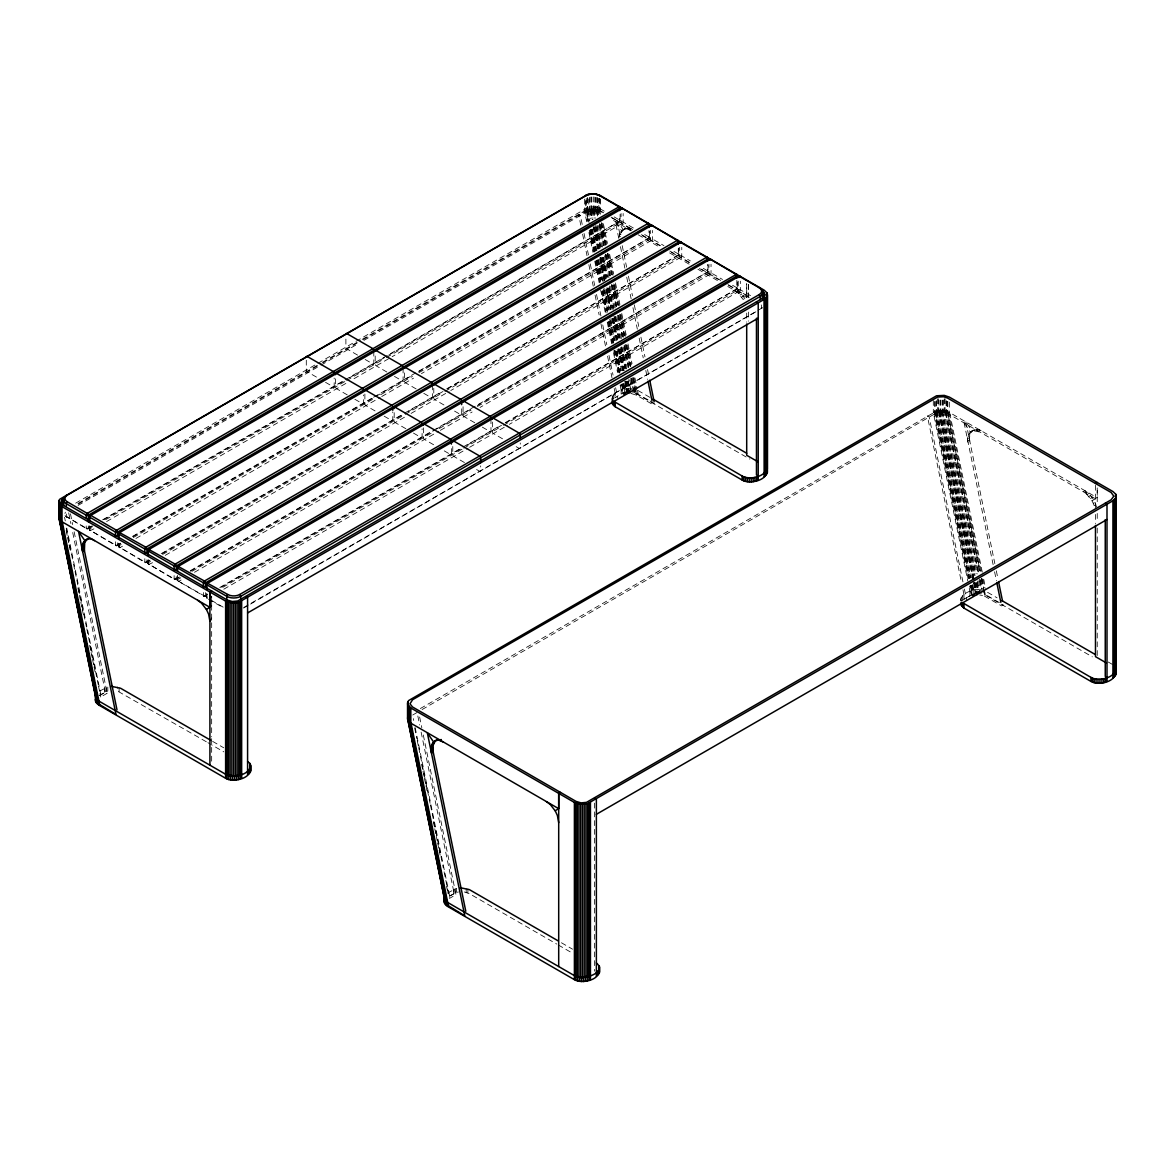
<?xml version="1.0" encoding="UTF-8"?>
<svg xmlns="http://www.w3.org/2000/svg" width="1175" height="1175" viewBox="0 0 1175 1175"><rect width="100%" height="100%" fill="white"/><g stroke="black" fill="none" stroke-linecap="round" stroke-linejoin="round"><path stroke-width="0.75" stroke-dasharray="5 3.75" d="M211.662 606.3L211.662 596.107M622.118 223.5L392.142 356.701M651.42 240.42L421.443 373.606M680.707 257.34L450.745 390.526M709.994 274.245L480.032 407.431M739.295 291.15L509.318 424.351M734.492 290.357L738.267 293.221L743.129 299.463L748.446 296.394L748.446 284.497M1096.642 507.071L1093.719 499.801L1090.562 495.453L1085.024 490.724L1083.277 491.723L1087.051 494.602L1091.913 500.844L1097.23 497.774L1097.23 487.566M625.981 228.244L620.532 231.886L619.049 237.188L620.782 236.175C620.106 229.536 627.876 225.659 632.987 229.742M974.765 429.609C969.537 431.019 968.964 437.599 969.977 442.05L968.229 443.048C964.807 434.867 974.119 425.658 981.771 431.107L980.023 432.121L973.032 430.623M620.062 220.915L387.809 355.673M649.349 237.835L418.697 371.667M678.651 254.755L446.412 389.498M707.952 271.66L477.285 405.507M737.239 288.58L504.986 423.323M612.939 395.329L612.939 399.353L615.201 397.488L615.201 393.463L612.263 396.401L611.925 402.687M978.937 589.512C971.02 589.6 958.359 594.065 960.709 604.053M762.252 307.879L249.937 604.405M973.15 594.124L961.737 600.719L961.737 596.694M87.053 528.897L87.258 528.691A1.483 0.852 60 0 0 88.316 528.089L88.316 525.93M116.34 545.817L116.56 545.597A1.483 0.852 60 0 0 117.603 544.994L117.603 542.85M145.641 562.722L145.862 562.517A1.483 0.852 60 0 0 146.904 561.914L146.904 559.77M174.943 579.642L175.163 579.437A1.483 0.852 60 0 0 176.206 578.834L176.206 576.675M204.23 596.548L204.45 596.342A1.483 0.852 60 0 0 205.493 595.74L205.493 591.436M423.308 734.977L455.973 894.63L449.526 898.39L443.651 869.676M75.655 503.164L316.383 364.191M317.94 363.295L352.882 343.115M355.981 341.323L585.84 208.621A9.87 5.699 0 0 1 599.793 208.621L605.316 211.808M77.917 503.502L320.892 363.222M322.479 362.297L360.593 340.295M362.179 339.384L584.518 211.015L592.479 209.209L600.822 211.177M78.255 504.09L321.318 363.765M322.861 362.869L357.038 343.129M363.251 339.546L586.883 210.428A8.387 4.847 0 0 1 598.751 210.428L602.055 212.337M78.064 505.426L319.453 366.057M321.039 365.146L357.567 344.055M363.927 340.383L586.31 212.043L591.759 210.545L598.809 212.029L598.809 198.413M618.755 238.334L615.333 221.561L617.081 220.547L623.293 229.654M92.017 525.945L87.258 528.691L66.343 516.603A9.87 5.699 0 0 1 64.375 514.988M102.592 519.835L619.666 221.311L619.666 214.863M92.766 526.018L86.862 528.897L64.596 515.517M103.87 519.6L343.394 381.302M349.695 377.674L386.222 356.583M120.775 543.173L116.56 545.597L89.711 530.101A1.483 0.852 0 0 1 89.711 528.882L92.884 527.061M105.574 519.732L345.098 381.434M346.64 380.553L383.168 359.462M386.34 357.626L621.061 222.104A1.483 0.852 0 0 1 623.161 222.104L634.632 228.728M90.181 530.615L93.927 528.867M106.617 521.538L346.155 383.256M354.027 378.702L390.555 357.611M624.542 228.772L621.56 230.667L615.333 221.561M620.532 231.886L622.28 230.873M624.233 229.257L627.582 228.067M619.768 233.399L621.516 232.386M625.834 229.081L629.315 228.273M619.269 235.176L621.017 234.178M627.567 229.272L629.389 229.83L631.122 228.831M132.422 536.446L372.96 397.576M373.547 397.238L648.967 238.217L648.967 230.564M120.482 543.849L115.826 545.67L89.329 529.719M133.157 536.52L412.352 375.339M150.077 560.078L145.862 562.517L118.998 547.007A1.483 0.852 0 0 1 118.998 545.802L122.171 543.966M133.274 537.562L374.399 398.354M380.7 394.712L412.469 376.382M418.814 372.71L650.363 239.024A1.483 0.852 0 0 1 652.463 239.024L663.934 245.648M118.998 545.802A1.483 0.852 60 0 0 120.056 547.609L124.814 544.862M135.918 538.458L380.201 397.414M381.743 396.533L413.512 378.188M161.181 553.675L402.849 414.143M404.376 413.262L440.361 392.479M446.706 388.822L678.269 255.137L678.269 248.689M149.768 560.754L145.127 562.59L118.616 546.625M162.458 553.44L401.997 415.142M408.298 411.5L444.826 390.423M179.378 576.998L175.163 579.437L148.3 563.927A1.483 0.852 0 0 1 148.3 562.722L151.472 560.886M162.576 554.482L403.701 415.274M405.243 414.378L441.756 393.287M444.928 391.466L679.664 255.944A1.483 0.852 0 0 1 681.764 255.944L690.357 260.909M148.784 564.441L152.515 562.693M165.205 555.378L404.743 417.081M411.044 413.438L449.158 391.437M190.482 570.58L707.57 272.057L707.57 264.404M179.07 577.674L174.414 579.51L147.918 563.545M190.174 571.27L434.471 430.226M436.057 429.301L470.94 409.164M207.623 594.506L204.45 596.342L177.587 580.832A1.483 0.852 0 0 1 177.587 579.627L180.759 577.792M191.863 571.388L432.988 432.18M439.288 428.537L471.043 410.192M477.388 406.535L708.951 272.85A1.483 0.852 0 0 1 711.037 272.85L722.508 279.474M177.587 579.627A1.483 0.852 60 0 0 178.629 581.434L183.388 578.688M194.492 572.284L438.789 431.24M440.331 430.358L472.1 412.014M219.769 587.5L461.423 447.969M462.965 447.087L498.949 426.305M505.294 422.647L736.857 288.962L736.857 280.37M221.047 587.25L460.585 448.968M466.872 445.325L503.399 424.234M222.751 587.383L462.274 449.085M463.817 448.204L500.344 427.113M503.517 425.277L738.252 289.77A1.483 0.852 0 0 1 740.338 289.77L752.485 296.776M736.402 291.635L738.15 290.622L744.862 298.465M223.793 589.204L468.091 448.16M469.633 447.264L507.732 425.262M738.267 293.221L740.015 292.223M740.03 295.087L741.778 294.088M741.675 297.187L743.408 296.188M243.827 607.431L757.111 311.096M100.125 690.827L107.806 686.964L107.806 690.988L98.656 695.717M243.592 608.077L248.351 605.316M615.201 397.488L618.168 395.769M99.464 695.644L105.383 692.222L107.189 693.265L101.27 696.687L66.755 528.06M420.342 708.54L936.534 411.088L944.259 410.692L949.341 412.381L1097.23 497.774M417.052 712.505L412.601 715.076L413.703 720.451M422.089 709.553L936.945 412.616L942.1 411.911L947.608 413.394L1095.482 498.773M993.125 564.646L964.117 422.927L965.865 421.928L972.092 431.034M973.326 430.153L970.344 432.033L964.117 422.927M969.331 433.252L971.064 432.238M974.633 430.447L976.366 429.448M968.553 434.765L970.3 433.766M976.352 430.652L978.099 429.639M968.053 436.542L969.801 435.543M978.173 431.21L979.921 430.197M967.833 438.554L969.581 437.541M967.892 440.742L969.639 439.729M1085.186 493.001L1086.934 492.002M1087.051 494.602L1088.799 493.588M1088.828 496.467L1090.562 495.453M1090.459 498.567L1092.207 497.554M1095.922 504.618L1094.175 505.632L1093.191 503.179L1094.938 502.18M447.44 893.059L456.59 888.329L456.59 892.354L447.44 897.083M449.731 896.158L454.182 893.587L455.973 894.63M966.276 597.928L970.726 595.358L969.257 588.176M982.285 572.196L949.62 412.543L943.789 410.721L936.123 411.265L933.288 412.381L967.789 581.008M586.707 221.767L584.504 211.001C590.599 207.784 598.31 208.812 603.774 212.881M588.146 221.017L586.31 212.043L592.288 210.604L599.088 212.176M630.138 388.147L621.134 390.041L621.134 394.066M968.861 578.467L935.094 413.424L937.577 412.366L942.952 412.058L947.873 413.541L980.17 571.417M611.999 218.08L619.152 221.693M644.664 234.53L648.967 237.012A1.483 0.852 -60 0 1 647.924 238.819L640.757 234.677M673.965 251.435L678.269 253.932A1.483 0.852 -60 0 1 677.226 255.739L670.058 251.597M699.345 268.517L707.042 272.438M728.632 285.422L736.328 289.344M623.675 393.228L622.633 393.64L620.797 384.68M972.312 594.668L971.431 595.02L969.595 586.046M205.184 596.415L177.205 580.45M456.59 892.354L458.456 891.972M614.143 216.905L619.666 220.092A1.483 0.852 -60 0 1 618.623 221.913L619.196 221.811M703.267 268.355L707.57 270.838A1.483 0.852 -60 0 1 706.528 272.659L707.086 272.556M732.554 285.261L736.857 287.743A1.483 0.852 -60 0 1 735.8 289.564L736.373 289.476M979.7 594.991L982.506 595.431M464.331 891.972L469.413 893.661L556.7 944.054M636.028 393.14L648.615 400.117M206.315 741.763L117.397 690.988L117.397 686.964M90.225 530.483L90.754 530.703A1.483 0.852 60 0 1 89.711 528.882M148.828 564.308L149.343 564.529A1.483 0.852 60 0 1 148.3 562.722M635.66 393.331L749.856 459.117M629.389 229.83L631.239 230.741L610.897 219.005M650.083 400.969L654.519 403.524L652.771 404.538L636.527 395.153L631.607 393.669L628.757 379.672M984.474 596.107L1001.555 605.903L1003.303 604.905L987.059 595.519M611.162 217.14L632.018 229.184M641.462 234.633L660.335 245.531M669.779 250.98L690.239 262.789M701.24 269.148L721.7 280.957M727.986 284.585L748.446 296.394M630.711 228.89L622.118 223.926A1.483 0.852 60 0 1 621.061 222.104L621.061 213.512M660.012 245.81L651.405 240.831A1.483 0.852 60 0 1 650.363 239.024L650.363 230.432M689.314 262.715L680.707 257.751A1.483 0.852 60 0 1 679.664 255.944L679.664 247.352M718.601 279.621L709.994 274.656A1.483 0.852 60 0 1 708.951 272.85L708.951 264.257M749.239 297.319L739.295 291.576A1.483 0.852 60 0 1 738.252 289.77L738.252 281.178M638.143 234.736L660.174 247.44M669.618 252.904L690.063 264.698M697.935 269.251L718.38 281.06M727.824 286.509L746.698 297.407L746.698 283.807L746.698 300.33M649.878 397.37L637.173 390.041L637.173 394.066M987.558 592.317L997.076 597.825M1108.216 661.995L1112.931 664.712M985.972 595.431L1092.295 656.825M357.567 355.1L346.933 348.96A1.483 0.852 60 0 1 345.891 347.154L345.891 337.489M365.161 359.477L372.754 363.868A1.483 0.852 60 0 0 373.797 363.266L373.797 351.986M386.869 372.02L376.235 365.88A1.483 0.852 60 0 1 375.192 364.059L375.192 354.395M394.462 376.397L402.041 380.773A1.483 0.852 60 0 0 403.098 380.171L403.098 368.906M416.156 388.925L405.537 382.8A1.483 0.852 60 0 1 404.494 380.979L404.494 371.315M423.749 393.317L431.343 397.693A1.483 0.852 60 0 0 432.385 397.091L432.385 385.811M443.944 404.964L434.838 399.706A1.483 0.852 60 0 1 433.781 397.899L433.781 388.235M454.563 411.103L460.644 414.613A1.483 0.852 60 0 0 461.687 414.011L461.687 404.347M474.744 422.75L464.125 416.611A1.483 0.852 60 0 1 463.067 414.804L463.067 405.14M482.337 427.142L489.931 431.519A1.483 0.852 60 0 0 490.974 430.917L490.974 419.637M502.533 438.789L493.412 433.531A1.483 0.852 60 0 1 492.369 431.724L492.369 422.06M516.192 446.676L519.232 448.439A1.483 0.852 60 0 0 520.275 447.837L520.275 442.99M316.442 377.087L307.336 371.829A1.483 0.852 60 0 1 306.293 370.022L306.293 357.127M325.548 382.345L333.142 386.737A1.483 0.852 60 0 0 334.185 386.12L334.185 378.071M347.257 394.873L336.637 388.749A1.483 0.852 60 0 1 335.58 386.928L335.58 374.047M354.85 399.265L362.443 403.642A1.483 0.852 60 0 0 363.486 403.04L363.486 394.991M375.045 410.912L365.924 405.654A1.483 0.852 60 0 1 364.882 403.847L364.882 390.952M384.152 416.17L391.745 420.562A1.483 0.852 60 0 0 392.788 419.96L392.788 411.896M405.86 428.713L395.226 422.574A1.483 0.852 60 0 1 394.183 420.768L394.183 407.872M413.453 433.09L421.032 437.482A1.483 0.852 60 0 0 422.089 436.865L422.089 428.816M433.619 444.738L424.513 439.479A1.483 0.852 60 0 1 423.47 437.673L423.47 424.777M444.253 450.877L450.319 454.387A1.483 0.852 60 0 0 451.376 453.785L451.376 445.722M464.433 462.539L453.814 456.399A1.483 0.852 60 0 1 452.772 454.578L452.772 441.697M476.58 469.545L479.62 471.293A1.483 0.852 60 0 0 480.663 470.69L480.663 465.858M211.25 600.263L223.456 607.313M208.43 599.147L222.104 607.034M212.675 741.41L223.779 747.814M561.459 942.776L572.563 949.194M207.902 742.688L223.779 751.853M558.287 944.979L572.563 953.219M736.24 289.344L738.15 290.622M207.197 598.428L206.506 597.37M739.075 291.18L739.295 291.576A1.483 0.852 -60 0 0 740.338 289.77L740.338 281.178M709.773 274.26L709.994 274.656A1.483 0.852 -60 0 0 711.037 272.85L711.037 264.257M680.501 257.354L680.707 257.751A1.483 0.852 -60 0 0 681.75 255.944L681.764 247.352M651.2 240.449L651.405 240.831A1.483 0.852 -60 0 0 652.463 239.024L652.463 230.432M621.898 223.529L622.118 223.926A1.483 0.852 -60 0 0 623.161 222.104L623.161 213.512M1091.972 500.8L1093.191 503.179M960.709 600.028L961.062 601.159M611.925 398.663L612.263 399.779M965.865 421.928L994.858 563.648M996.327 570.815L997.795 577.997M994.593 571.828L996.429 580.788M983.754 579.378L985.59 588.352M948.563 411.999L981.243 571.667M982.711 578.834L984.547 587.808M981.639 578.585L983.842 589.351M947.417 411.544L980.097 571.212M981.566 578.379L984.503 592.729M946.433 411.235L979.598 572.724M980.934 579.863L983.504 592.42M945.89 412.675L978.555 572.342M980.023 579.51L981.859 588.484M945.126 410.927L978.173 572.387M979.642 579.569L982.212 592.112M945.317 412.513L978.364 573.958M979.832 581.14L981.301 588.308M943.789 410.721L977.189 573.973M978.672 580.861L981.243 593.419M942.658 410.618L976.072 573.87M977.541 581.038L980.112 593.595M942.321 412.014L975.368 573.459M977.203 582.433L979.407 593.199M941.263 410.574L975.03 575.618M976.498 582.785L978.702 593.551M941.072 411.97L974.472 575.221M975.94 582.389L978.143 593.155M939.868 410.633L973.649 575.662M975.118 582.844L977.321 593.61M939.838 412.028L974.339 580.656M974.707 582.462L977.277 595.02M939.207 412.102L973.708 580.729M974.075 582.521L976.645 595.079M938.752 410.736L973.62 581.155M973.987 582.947L976.19 593.713M938.737 412.175L973.238 580.803M973.605 582.594L976.175 595.152M937.4 410.956L971.534 577.792M972.871 584.621L975.074 595.387M936.945 412.616L970.712 577.645M972.18 584.827L974.383 595.593M936.123 411.265L970.256 578.1M971.725 585.282L973.723 595.828M935.667 413.115L969.434 578.159M970.902 585.341L973.106 596.092M935.124 411.588L969.257 578.423M970.726 585.591L972.562 594.565M970.33 585.635L972.533 596.401M933.978 412.043L968.127 578.878M962.942 581.889L929.161 416.846L927.354 415.803L961.502 582.638M964.411 589.057L966.599 599.823M962.971 589.806L964.807 598.78M617.081 220.547L620.385 236.704M622.221 245.663L626.613 267.195M628.449 276.169L632.488 295.894M634.324 304.868L638.73 326.4M640.933 337.152L644.972 356.892M647.543 369.449L649.011 376.617M620.473 246.677L624.88 268.194M626.716 277.168L631.122 298.7M632.958 307.674L637.349 329.191M639.185 338.165L643.224 357.89M645.795 370.448L647.631 379.422M603.392 223.735L607.431 243.46M609.634 254.226L613.673 273.951M615.509 282.925L619.915 304.457M621.751 313.431L626.158 334.948M627.993 343.923L632.033 363.648M634.97 378.012L637.173 388.763M637.54 390.555L638.275 394.154M599.779 210.633L600.513 214.217M602.349 223.191L606.755 244.723M608.591 253.683L612.998 275.214M614.833 284.188L619.24 305.706M621.076 314.68L625.482 336.212M627.303 345.186L631.342 364.911M633.913 377.469L636.483 390.027M601.277 222.942L605.683 244.473M607.519 253.433L611.925 274.965M613.761 283.939L618.168 305.456M620.003 314.43L624.41 335.962M626.246 344.921L630.652 366.453M632.855 377.219L635.058 387.985M635.793 391.569L636.527 395.153M598.633 210.178L599.367 213.762M601.203 222.736L605.977 246.06M607.446 253.227L611.852 274.759M614.055 285.525L618.094 305.25M619.93 314.224L624.336 335.756M626.172 344.73L630.578 366.248M633.149 378.805L634.617 385.988M597.634 209.87L598.868 215.289M600.572 224.219L605.11 245.781M606.814 254.711L610.985 274.495M613.056 285.217L617.227 304.986M619.298 315.708L623.705 337.24M625.173 344.407L629.712 365.983M632.15 378.497L633.751 385.708M597.106 211.309L597.84 214.893M599.676 223.867L604.082 245.384M605.918 254.358L610.31 275.89M612.146 284.864L616.552 306.381M618.388 315.355L622.794 336.887M624.63 345.847L628.669 365.587M631.239 378.144L633.075 387.104M596.342 209.561L597.811 216.743M599.279 223.911L603.686 245.443M605.522 254.417L609.928 275.934M611.764 284.908L616.17 306.44M618.006 315.399L622.398 336.931M624.233 345.905L628.64 367.423M630.843 378.188L633.413 390.746M596.533 211.133L597.634 216.523M599.47 225.483L603.509 245.223M605.345 254.197L609.752 275.714M611.587 284.688L615.994 306.22M617.83 315.179L622.236 336.711M624.072 345.685L628.478 367.202M631.048 379.76L632.517 386.942M595.005 209.356L596.459 216.523M598.295 225.497L602.702 247.029M604.552 255.709L608.944 277.52M610.794 286.215L615.186 308.012M617.037 316.707L621.428 338.517M623.279 347.198L627.303 367.217M629.873 379.775L632.444 392.332M593.874 209.238L595.71 218.212M597.179 225.394L601.585 246.912M603.715 257.34L607.827 277.418M609.59 286.039L614.07 307.909M615.832 316.53L620.312 338.415M622.06 347.022L626.554 368.906M593.537 210.633L595.005 217.816M596.841 226.775L600.88 246.515M603.083 257.281L607.123 277.006M609.326 287.772L613.732 309.304M615.201 316.472L619.592 338.003M621.428 346.978L625.834 368.495M628.405 381.053L630.975 393.61M592.479 209.209L594.315 218.168M595.784 225.35L600.543 248.674M602.378 257.633L606.418 277.373M608.621 288.139L612.66 307.865M614.496 316.839L618.902 338.371M620.738 347.33L625.144 368.862M627.714 381.42L629.918 392.186M592.288 210.604L593.757 217.772M595.593 226.746L599.999 248.277M601.835 257.252L606.227 278.769M608.062 287.743L612.469 309.275M613.938 316.442L618.344 337.974M620.547 348.74L624.586 368.465M627.156 381.023L629.727 393.581M591.084 209.253L592.92 218.227M594.756 227.201L599.162 248.718M600.998 257.692L605.404 279.224M607.24 288.183L611.279 307.923M613.482 318.689L617.507 338.415M619.71 349.181L624.116 370.713M626.319 381.478L628.522 392.23M591.04 210.663L592.876 219.637M594.344 226.804L599.118 250.128M600.587 257.31L604.993 278.827M606.829 287.802L611.235 309.333M613.071 318.293L617.477 339.825M619.313 348.799L623.719 370.316M625.923 381.082L628.493 393.64M590.423 210.736L592.259 219.696M593.727 226.878L598.501 250.202M600.337 259.161L604.728 280.693M606.564 289.667L610.603 309.392M612.439 318.366L616.846 339.898M618.682 348.858L623.088 370.389M625.291 381.155L627.861 393.713M589.967 209.37L591.803 218.33M593.639 227.304L598.031 248.836M599.867 257.81L604.64 281.119M606.476 290.093L610.515 309.833M612.351 318.792L616.758 340.324M618.593 349.298L623 370.815M625.203 381.581L627.406 392.347M589.938 210.795L591.407 217.977M593.243 226.937L598.016 250.26M599.852 259.234L604.258 280.766M606.094 289.726L610.133 309.466M611.969 318.44L616.376 339.957M618.212 348.931L622.618 370.463M624.821 381.214L627.391 393.772M588.616 209.591L590.452 218.565M592.508 228.978L596.915 250.495M598.751 259.469L603.289 281.339M604.758 288.521L609.164 310.053M610.868 318.675L615.406 340.544M617.11 349.166L621.516 370.698M624.087 383.256L626.29 394.022M588.146 211.236L589.982 220.21M591.818 229.184L596.224 250.701M598.06 259.675L602.467 281.207M604.303 290.166L608.342 309.906M610.545 320.672L614.584 340.397M616.787 351.163L620.826 370.903M623.396 383.461L625.599 394.212M587.324 209.899L589.527 220.665M591.157 229.419L595.769 251.156M597.399 259.91L601.644 279.856M603.48 288.83L608.048 311.933M609.722 319.321L614.128 340.853M616.126 351.398L620.371 371.344M622.735 383.696L624.938 394.462M586.868 211.75L589.072 222.516M590.54 229.683L594.947 251.215M596.783 260.189L600.822 279.914M603.025 290.68L607.431 312.212M609.267 321.172L613.673 342.703M615.509 351.678L619.915 373.195M622.118 383.961L624.322 394.727M586.34 210.208L588.543 220.973M590.379 229.947L594.77 251.465M596.606 260.439L600.645 280.179M602.848 290.945L606.887 310.67M609.091 321.436L613.497 342.968M614.966 350.135L619.739 373.459M621.942 384.225L623.778 393.184M589.967 229.992L594.741 253.315M596.21 260.483L600.616 282.015M602.452 290.989L606.491 310.714M608.694 321.48L613.1 343.012M614.569 350.179L619.342 373.503M621.546 384.269L623.749 395.035M585.194 210.663L587.397 221.429M589.233 230.403L593.639 251.92M595.475 260.894L599.882 282.426M601.717 291.4L606.124 312.917M607.96 321.891L612.366 343.423M613.835 350.591L618.593 373.914M588.91 232.532L592.934 252.272M594.77 261.232L599.177 282.764M600.645 289.946L605.419 313.255M607.255 322.229L611.661 343.761M613.497 352.72L617.536 372.46M620.106 385.018L621.942 393.992M582.212 224.44L580.377 215.48L578.57 214.438L580.773 225.189M584.048 233.414L588.455 254.946M590.291 263.905L594.697 285.437M596.533 294.411L600.939 315.928M602.76 324.902L606.799 344.642M609.002 355.393L613.042 375.133M615.612 387.691L617.815 398.457M582.609 234.163L587.015 255.695M588.851 264.654L593.258 286.186M595.093 295.16L599.133 314.885M600.968 323.859L605.727 347.183M607.563 356.157L611.969 377.674M614.173 388.44L616.008 397.414M419.637 717.029L421.84 727.795M417.83 715.986L419.666 724.96M421.135 732.128L454.182 893.587M415.172 727.633L450.054 898.053M414.657 727.957L416.861 738.722M417.228 740.514L418.329 745.905M418.697 747.697L430.079 803.303M430.447 805.095L443.283 867.884M421.531 764.191L422.633 769.581M423 771.373L424.102 776.748M424.469 778.54L425.57 783.931M425.938 785.723L427.039 791.098M433.281 821.604L434.383 826.98M434.75 828.772L435.852 834.162M436.219 835.954L437.306 841.329M437.673 843.121L438.774 848.512M439.142 850.303L440.243 855.679M446.485 886.185L447.587 891.561M70.485 513.872L72.688 524.637M74.157 531.805L107.189 693.265M68.679 512.829L70.882 523.595M72.718 532.554L105.383 692.222M64.552 517.294L65.286 520.877M66.241 528.383L73.203 562.472M73.57 564.264L74.671 569.64M75.038 571.432L86.421 627.053M86.788 628.845L98.171 684.452M98.538 686.244L99.64 691.634M100.007 693.426L100.742 697.01M66.138 530.542L67.239 535.918M67.607 537.709L68.708 543.085M69.075 544.892L70.177 550.267M77.873 587.941L78.975 593.316M79.342 595.123L80.443 600.498M80.811 602.29L81.912 607.666M82.279 609.472L83.381 614.848M89.623 645.339L90.725 650.73M91.092 652.522L92.193 657.897M92.561 659.704L93.662 665.079M94.029 666.871L95.131 672.262M211.515 617.991L211.662 620.268M1097.23 487.933L1097.23 504.339M1097.23 513.46L1097.23 520.745M1097.23 528.045L1097.23 655.65M1095.482 485.29L1095.482 510.978M1095.482 514.459L1095.482 523.58M975 589.718L975 593.742M973.15 590.1L973.15 592.788M971.431 590.673L971.431 594.697M969.918 591.407L969.918 595.431M963.985 594.829L963.985 598.853M962.722 595.71L962.722 599.735M961.062 597.767L961.062 600.454M949.341 402.188L949.341 412.381M947.828 401.453L947.828 411.647M947.608 401.498L947.608 413.394M946.418 400.91L946.418 412.822M946.125 400.881L946.125 411.088M945.082 398.766L945.082 412.366M944.259 398.795L944.259 410.692M943.628 400.161L943.628 412.072M942.306 400.293L942.306 410.486M942.1 400.014L942.1 411.911M940.543 400.014L940.543 411.911M940.338 400.293L940.338 410.486M939.031 400.161L939.031 412.072M938.384 398.795L938.384 410.692M937.577 398.766L937.577 412.366M936.534 400.881L936.534 411.088M936.225 400.91L936.225 412.822M935.05 401.498L935.05 413.394M934.815 401.453L934.815 411.647M933.303 400.484L933.303 412.381M748.446 284.732L748.446 297.495M748.446 312.08L748.446 321.201M746.698 313.093L746.698 322.2M737.283 281.912L737.283 288.36M707.996 265.007L707.996 271.44M678.709 248.087L678.709 254.534M649.408 231.167L649.408 237.614M628.17 388.147L628.17 390.82M626.216 388.337L626.216 392.362M624.366 388.734L624.366 392.758L622.647 393.331L622.647 389.307M620.106 214.261L620.106 220.694M613.938 394.33L613.938 398.354M612.263 396.401L612.263 399.074M600.557 199.118L600.557 211.015M599.793 198.311L599.793 208.621A1.483 0.852 -60 0 1 598.751 210.428M599.044 198.384L599.044 210.281M597.634 197.841L597.634 211.456M597.326 197.811L597.326 209.708M596.283 197.4L596.283 211.001M595.475 197.415L595.475 209.326M594.829 197.092L594.829 210.692M594.623 803.112L594.623 971.196M593.316 196.93L593.316 210.545M591.759 196.93L591.759 210.545M591.554 197.224L591.554 209.121M590.232 197.092L590.232 210.692M589.6 197.415L589.6 209.326M588.778 199.104L588.778 211.001M587.735 197.811L587.735 209.708M587.441 197.841L587.441 211.456M586.252 198.413L586.252 212.029M586.031 200.073L586.031 210.281M585.84 200.881L585.84 208.621A1.483 0.852 60 0 0 586.883 210.428M584.518 199.118L584.518 211.015M467.9 888.902L467.9 892.927M466.181 888.329L466.181 892.354M454.887 888.902L454.887 892.927M453.374 889.637L453.374 893.661M211.662 596.474L211.662 736.842M211.662 738.664L211.662 764.191M206.888 593.448L206.888 597.752A1.483 0.852 -60 0 0 207.02 598.266M206.447 593.918L206.447 597.15M204.45 596.577L204.45 596.342A1.483 0.852 -60 0 1 203.392 595.74L203.392 589.292M177.587 575.324L177.587 580.832A1.483 0.852 -60 0 0 178.629 581.434M177.161 577.013L177.161 580.23M175.163 579.672L175.163 579.437A1.483 0.852 -60 0 1 174.12 578.834L174.12 574.531M148.3 559.638L148.3 563.927A1.483 0.852 -60 0 0 149.343 564.529M147.874 560.108L147.874 563.324M145.862 562.752L145.862 562.517A1.483 0.852 -60 0 1 144.819 561.914L144.819 557.611M118.998 543.658L118.998 547.007A1.483 0.852 -60 0 0 120.056 547.609M119.116 687.537L119.116 691.561M118.572 543.188L118.572 546.404M116.56 545.832L116.56 545.597A1.483 0.852 -60 0 1 115.517 544.994L115.517 540.706M106.088 687.537L106.088 691.561M104.575 688.271L104.575 692.295M89.711 525.798L89.711 530.101A1.483 0.852 -60 0 0 90.754 530.703M89.271 526.268L89.271 529.499M87.258 528.926L87.258 528.691A1.483 0.852 -60 0 1 86.216 528.089L86.216 525.93M66.343 514.033L66.343 516.603A1.483 0.852 -60 0 0 67.386 517.206A8.387 4.847 0 0 1 65.403 512.183M205.493 595.74A1.483 0.852 0 0 1 203.392 595.74M619.666 220.092A1.483 0.852 0 0 1 619.666 221.311A1.483 0.852 60 0 1 618.623 221.913M648.967 237.012A1.483 0.852 0 0 1 648.967 238.217A1.483 0.852 60 0 1 647.924 238.819M678.269 253.932A1.483 0.852 0 0 1 678.269 255.137A1.483 0.852 60 0 1 677.226 255.739M707.57 270.838A1.483 0.852 0 0 1 707.57 272.057A1.483 0.852 60 0 1 706.528 272.659M736.857 287.743A1.483 0.852 0 0 1 736.857 288.962A1.483 0.852 60 0 1 735.8 289.564M761.165 304.883A8.387 4.847 0 0 1 761.165 308.07M762.193 307.674A9.87 5.699 0 0 1 761.327 308.54M206.888 597.752A1.483 0.852 0 0 1 206.888 596.548A1.483 0.852 60 0 0 207.02 597.223M88.316 528.089A1.483 0.852 0 0 1 86.216 528.089M117.603 544.994A1.483 0.852 0 0 1 115.517 544.994M146.904 561.914A1.483 0.852 0 0 1 144.819 561.914M176.206 578.834A1.483 0.852 0 0 1 174.12 578.834"/><path stroke-width="1.5" d="M197.708 600.263L201.483 603.127L206.345 609.384L209.914 607.313L209.914 592.009L211.662 590.996M95.718 702.048L95.718 694.631L95.366 700.917L98.656 704.985L225.615 778.276C233.282 783.108 253.213 778.1 249.849 767.451L249.849 763.427L247.587 761.562M249.849 763.427C253.154 774.061 233.326 779.098 225.615 774.252L98.656 700.946L95.366 696.893M546.492 801.644L550.267 804.508L555.129 810.75L558.698 808.679L558.698 793.375L560.446 792.376M444.502 903.413L444.502 895.996L444.165 902.283L447.44 906.351L574.399 979.656C582.066 984.474 601.997 979.465 598.633 968.832M596.371 962.942C608.048 972.636 581.508 981.448 574.399 975.617L447.44 902.327L444.165 898.258M622.118 208.386L622.118 208.621A1.483 0.852 60 0 0 621.061 209.223A1.483 0.852 0 0 1 623.161 209.223A1.483 0.852 -60 0 0 622.118 208.621L89.711 516.001A1.483 0.852 0 0 0 89.711 517.206L115.517 532.113A1.483 0.852 0 0 0 117.603 532.113L648.967 225.336A1.483 0.852 0 0 0 648.967 224.117A1.483 0.852 -60 0 0 647.924 223.514L116.56 530.292A1.483 0.852 -60 0 0 115.517 532.113L115.517 536.402M651.42 225.292L651.405 225.527A1.483 0.852 60 0 0 650.363 226.143A1.483 0.852 0 0 1 652.463 226.143A1.483 0.852 -60 0 0 651.405 225.527L118.998 532.921A1.483 0.852 0 0 0 118.998 534.126L144.819 549.019A1.483 0.852 0 0 0 146.904 549.019L678.269 242.241A1.483 0.852 0 0 0 678.269 241.037A1.483 0.852 -60 0 0 677.226 240.434L145.862 547.212A1.483 0.852 -60 0 0 144.819 549.019L144.819 553.322M680.707 242.212L680.707 242.447A1.483 0.852 60 0 0 679.664 243.049M709.994 259.117L709.994 259.352A1.483 0.852 60 0 0 708.951 259.954A1.483 0.852 0 0 1 711.037 259.954A1.483 0.852 -60 0 0 709.994 259.352L177.587 566.732A1.483 0.852 0 0 0 177.587 567.951L203.392 582.844A1.483 0.852 0 0 0 205.493 582.844L736.857 276.066A1.483 0.852 0 0 0 736.857 274.862A1.483 0.852 -60 0 0 735.8 274.26L710.214 259.146M739.295 276.037L739.295 276.272A1.483 0.852 60 0 0 738.252 276.874A1.483 0.852 0 0 1 740.03 276.742M611.925 402.687L615.201 406.756L742.159 480.046C749.841 484.878 769.757 479.87 766.394 469.222M960.709 602.922L961.062 605.184L963.985 608.121L1090.943 681.412C1098.904 685.936 1115.971 681.867 1115.853 671.674M97.481 703.223L115.987 714.444L78.549 531.467L84.776 540.573L87.758 538.693L84.732 542.292L84.409 550.59L82.661 551.589C79.547 544.187 87.038 534.977 94.455 540.647M435.308 740.94L433.017 745.449L433.193 751.956L431.445 752.955C429.844 747.462 432.048 740.984 437.981 739.53L433.56 741.954L427.333 732.833L464.771 915.824L446.133 904.383M96.042 699.257L58.956 518.072L59.235 515.678M444.826 900.638L407.754 719.452L408.283 716.544M209.914 607.313L60.762 521.054L58.75 517.867L58.75 501.431L59.763 499.228L587.735 194.404L595.475 194.022L600.557 195.711L764.147 290.152L766.908 292.766L766.908 296.805L764.147 299.419L238.789 602.276L231.857 602.907L225.615 601.071L62.025 506.631L58.75 502.562M612.939 404.89L612.939 400.851L742.159 476.022C749.973 480.59 768.024 476.36 766.908 465.946M558.698 808.679L409.546 722.434L407.534 719.247L407.534 702.797L408.562 700.594L936.534 395.784L944.259 395.387L949.341 397.077L1112.931 491.532L1115.692 494.132L1115.692 498.185L1112.931 500.785L587.573 803.641L580.641 804.273L574.399 802.437L410.824 707.996L407.534 703.942M961.737 602.232L1090.943 677.387C1098.757 681.97 1116.808 677.725 1115.692 667.312M58.75 516.736L59.088 515.605M95.366 699.771L95.718 698.655M407.534 718.101L408.562 715.898M444.165 901.152L444.502 900.021M63.773 505.177L63.773 498.376L61.482 500.668L61.203 504.956M764.132 472.6L767.069 469.662L766.394 465.197M1112.931 673.965L1115.853 671.028L1115.853 667.635M622.324 208.401L648.967 224.117M651.626 225.321L678.269 241.037M680.927 242.241L149.343 549.224A1.483 0.852 60 0 0 148.3 549.827A1.483 0.852 0 0 0 148.3 551.046L174.12 565.939A1.483 0.852 0 0 0 176.206 565.939L707.57 259.161A1.483 0.852 0 0 0 707.57 257.957A1.483 0.852 -60 0 0 706.528 257.354L175.163 564.132A1.483 0.852 -60 0 0 174.12 565.939L174.12 570.242M739.516 276.066L206.888 583.652A1.483 0.852 0 0 0 206.888 584.856L226.775 596.342A9.87 5.699 0 0 0 240.713 596.342L760.225 296.408A9.87 5.699 0 0 0 761.327 289.109M66.343 506.293L66.343 503.722A9.87 5.699 0 0 1 66.343 495.659L586.883 195.123A8.387 4.847 0 0 1 598.751 195.123A1.483 0.852 -60 0 1 599.793 195.726A9.87 5.699 0 0 0 585.84 195.726A1.483 0.852 60 0 1 586.883 195.123M619.196 206.697L87.258 513.387A1.483 0.852 -60 0 0 86.216 515.193L86.216 517.338M83.748 541.793L85.496 540.779M82.984 543.305L84.732 542.292M82.485 545.082L84.233 544.084M82.265 547.095L83.998 546.081M82.323 549.283L84.071 548.27M207.373 583.138L227.818 594.521A8.387 4.847 0 0 0 239.671 594.521L759.182 294.602A8.387 4.847 0 0 0 759.182 287.743A1.483 0.852 -60 0 1 760.225 288.36L739.295 276.272A1.483 0.852 -60 0 1 740.309 276.58M247.587 612.953L758.213 318.146M432.547 743.158L434.28 742.159M431.768 744.671L433.516 743.672M436.248 740.529L441.315 739.545M431.269 746.463L433.017 745.449M431.049 748.46L432.797 747.462M431.107 750.649L432.855 749.635M1095.482 483.468L1097.23 482.47M596.371 814.319L1106.997 519.512M225.615 601.071L225.615 774.252L234.618 776.146L241.653 774.252M590.438 975.617L581.434 977.512L574.399 975.617M89.711 517.206A1.483 0.852 -60 0 1 90.754 515.399L116.56 530.292A1.483 0.852 60 0 1 117.603 532.113L117.603 536.402M119.527 532.525L145.862 547.212A1.483 0.852 60 0 1 146.904 549.019L146.904 553.322M148.828 549.445L175.163 564.132A1.483 0.852 60 0 1 176.206 565.939L176.206 570.242M178.115 566.35L204.45 581.038A1.483 0.852 60 0 1 205.493 582.844L205.493 587.148M207.417 583.27L207.931 583.05A1.483 0.852 -60 0 0 206.888 584.856M119.483 532.407L120.056 532.304A1.483 0.852 -60 0 0 118.998 534.126M148.784 549.312L149.343 549.224A1.483 0.852 -60 0 0 148.3 551.046M178.071 566.232L178.629 566.13A1.483 0.852 -60 0 0 177.587 567.951M111.61 686.376L120.628 688.271L211.074 740.485M460.394 887.742L469.413 889.637L558.287 940.94M648.967 227.48L648.967 225.336A1.483 0.852 60 0 0 647.924 223.514L648.497 223.617M678.269 244.4L678.269 242.241A1.483 0.852 60 0 0 677.226 240.434L677.784 240.522M707.57 261.305L707.57 259.161A1.483 0.852 60 0 0 706.528 257.354L707.086 257.442M736.373 274.348L204.45 581.038A1.483 0.852 -60 0 0 203.392 582.844L203.392 587.148M439.567 740.558L443.239 742.027M619.666 210.56L619.666 208.416A1.483 0.852 60 0 0 618.623 206.609L619.152 206.815M736.328 274.48L735.8 274.26A1.483 0.852 60 0 1 736.857 276.066M598.751 195.123L619.666 207.211A1.483 0.852 0 0 1 619.666 208.416L88.316 515.193A1.483 0.852 0 0 1 86.216 515.193L66.343 503.722A1.483 0.852 -60 0 1 67.386 501.901A8.387 4.847 0 0 1 67.386 495.057A1.483 0.852 60 0 0 66.343 495.659M707.57 257.957L680.707 242.447A1.483 0.852 -60 0 1 681.75 243.049A1.483 0.852 0 0 0 681.089 242.828M735.682 275.743L738.84 277.564M756.465 301.828L758.213 302.842L758.213 480.046M1105.249 503.208L1106.997 504.207L1106.997 681.412M653.05 399.192L746.683 453.256M1001.834 600.572L1095.467 654.622M757.684 461.628L746.698 455.283L746.698 324.021M1106.468 662.994L1095.482 656.649L1095.482 525.401M758.213 476.022L756.465 475.008L756.465 318.234M1106.997 677.387L1105.249 676.389L1105.249 519.614M245.839 596.636L247.587 597.649L247.587 774.854M594.623 798.016L596.371 799.015L596.371 976.219M67.386 501.901L87.258 513.387A1.483 0.852 60 0 1 88.316 515.193L88.316 521.641M407.754 719.452L411.088 723.462L448.527 906.439M58.956 518.072L62.304 522.082L99.743 705.073M61.203 502.445L63.773 505.617L227.348 600.058L232.239 601.497L237.658 601.012L762.399 298.406L764.998 294.793L762.399 291.165L762.399 298.45M60.557 520.789L98.024 703.796M555.188 810.721L557.391 815.538L558.698 822.632M206.403 609.34L208.607 614.173L209.914 621.267M445.736 903.854L445.369 903.076M998.53 581.581L1002.569 601.321M996.797 582.594L1000.821 602.32M984.209 591.143L984.944 594.741M649.746 380.215L654.152 401.732M647.998 381.214L652.037 400.954M635.058 387.985L635.793 391.569M634.118 387.5L634.852 391.099M633.442 388.91L634.177 392.494M431.827 745.244L465.785 911.227M410.163 722.86L447.602 905.837M409.37 722.199L446.808 905.176M408.827 721.612L445.913 902.797M407.769 717.837L444.84 899.022M407.681 718.63L445.002 901.284M83.601 546.61L117.001 709.847M61.364 521.48L98.817 704.457M59.91 519.409L97.114 701.431M58.985 516.457L95.689 695.85M58.882 517.264L96.218 698.89M1116.25 496.158L1116.206 673.936M1116.103 495.13L1116.103 670.367M1115.692 494.132L1115.853 675.052M1115.178 672.1L1115.178 676.139M1115.016 499.125L1115.016 672.306M1114.076 500.007L1114.194 677.123M1112.931 500.785L1112.931 677.99M1105.484 678.122L1105.484 682.146M1103.766 678.695L1103.766 682.719M1101.915 679.091L1101.915 683.116M1099.962 679.282L1099.962 683.307M1097.979 679.282L1097.979 683.307M1096.04 679.091L1096.04 683.116M1094.175 678.695L1094.175 682.719M1092.471 678.122L1092.471 682.146M1090.943 677.387L1090.943 681.412M963.985 604.097L963.985 608.121M962.722 603.216L962.722 607.24M961.737 603.568L961.737 606.256M767.466 294.793L767.422 472.57M767.319 293.765L767.319 468.987M766.908 292.766L767.069 473.687M766.394 470.734L766.394 474.759M766.232 297.76L766.232 470.94M765.41 471.718L765.41 475.758M765.292 298.641L765.292 471.821M764.558 293.207L764.558 296.849M764.029 292.457L764.132 476.624M763.295 291.767L763.295 299.067M760.225 299.625L760.225 296.408A1.483 0.852 60 0 0 759.182 294.602M756.685 476.756L756.685 480.781M754.982 477.329L754.982 481.353M753.116 477.711L753.116 481.75M751.178 477.917L751.178 481.941M749.195 477.917L749.195 481.941M747.256 477.711L747.256 481.75M745.391 477.329L745.391 481.353M743.672 476.756L743.672 480.781M742.159 476.022L742.159 480.046M736.857 274.862L736.857 278.211M615.201 402.717L615.201 406.756M613.938 401.85L613.938 405.874M612.263 401.13L612.263 403.818M599.647 966.996L599.647 972.166M599.309 965.865L599.309 973.297M598.633 970.33L598.633 974.369M597.634 971.328L597.634 975.353M590.438 802.437L590.438 979.656M589.086 803.112L588.925 980.376M587.573 803.641L587.573 976.822M587.206 976.924L587.206 980.949M585.928 804.038L585.928 977.218M585.356 977.321L585.356 981.345M584.195 804.273L584.195 977.468M583.402 977.512L583.402 981.536M582.418 804.361L582.418 977.541M581.434 977.512L581.434 981.536M580.641 804.273L580.641 977.468M579.481 977.321L579.481 981.345M578.923 804.038L578.923 977.218M577.63 976.924L577.63 980.949M577.278 803.641L577.278 976.822M575.912 976.352L575.912 980.376M575.75 803.112L575.75 976.293M574.399 802.437L574.399 979.656M558.698 793.375L558.698 966.555M520.275 438.157L520.275 434.941A1.483 0.852 60 0 0 519.232 433.134L493.412 418.227A1.483 0.852 60 0 0 492.369 418.829M480.663 462.642L480.663 457.809A1.483 0.852 60 0 0 479.62 455.988L453.814 441.095A1.483 0.852 60 0 0 452.772 441.697M461.687 404.347L461.687 401.116A1.483 0.852 60 0 0 460.644 399.309L434.838 384.401A1.483 0.852 60 0 0 433.781 385.003M451.376 444.121L451.376 440.889A1.483 0.852 60 0 0 450.319 439.083L424.513 424.175A1.483 0.852 60 0 0 423.47 424.777M447.44 902.327L447.44 906.351M446.162 901.445L446.162 905.47M445.178 900.461L445.178 904.486M410.824 707.996L410.824 723.301M409.546 707.13L409.546 722.434M408.562 706.131L408.562 721.435M407.887 701.666L407.887 720.363M392.788 410.295L392.788 407.064A1.483 0.852 60 0 0 391.745 405.258L365.924 390.35A1.483 0.852 60 0 0 364.97 390.541M250.863 765.63L250.863 770.8M250.525 764.499L250.525 771.916M249.849 768.964L249.849 772.988M248.85 769.948L248.85 773.987M241.653 601.071L241.653 778.276M240.713 599.558L240.713 596.342A1.483 0.852 60 0 0 239.671 594.521M240.302 601.732L240.302 774.927M240.141 774.986L240.141 779.01M238.789 602.276L238.789 775.456M238.422 775.559L238.422 779.583M237.144 602.672L237.144 775.852M236.572 775.941L236.572 779.98M235.411 602.907L235.411 776.087M234.618 776.146L234.618 780.171M233.634 602.995L233.634 776.176M232.635 776.146L232.635 780.171M231.857 602.907L231.857 776.087M230.697 775.941L230.697 779.98M230.124 602.672L230.124 775.852M228.831 775.559L228.831 779.583M228.479 602.276L228.479 775.456M227.127 774.986L227.127 779.01M226.966 601.732L226.966 774.927M226.775 599.558L226.775 596.342A1.483 0.852 -60 0 1 227.818 594.521M225.615 774.252L225.615 778.276M209.914 592.009L209.914 765.189M206.888 589.16L206.888 583.652A1.483 0.852 60 0 1 207.931 583.05M177.587 571.035L177.587 566.732A1.483 0.852 60 0 1 178.629 566.13M148.3 549.827L148.3 555.334M118.998 538.414L118.998 532.921A1.483 0.852 60 0 1 120.056 532.304M98.656 700.946L98.656 704.985M97.378 700.08L97.378 704.104M96.394 699.096L96.394 703.12M89.711 521.509L89.711 516.001A1.483 0.852 60 0 1 90.754 515.399M62.774 499.052L62.774 505.852M62.011 499.83L62.025 521.935M61.482 500.668L61.482 504.075M60.762 505.749L60.762 521.054M59.763 504.765L59.763 520.07M59.088 500.3L59.088 518.998M490.974 418.021A1.483 0.852 60 0 0 489.931 416.214L464.125 401.307A1.483 0.852 60 0 0 463.067 401.923M306.293 357.127A1.483 0.852 60 0 1 307.336 356.524L333.142 371.432A1.483 0.852 60 0 1 334.185 373.239M618.623 206.609A1.483 0.852 -60 0 1 619.666 207.211M363.486 390.159A1.483 0.852 60 0 0 362.443 388.337L336.637 373.444A1.483 0.852 60 0 0 335.58 374.047M422.089 423.984A1.483 0.852 60 0 0 421.032 422.178L395.226 407.27A1.483 0.852 60 0 0 394.183 407.872M345.891 334.258A1.483 0.852 60 0 1 346.933 333.656L372.754 348.564A1.483 0.852 60 0 1 373.797 350.37M403.098 367.29A1.483 0.852 60 0 0 402.041 365.469L376.235 350.576A1.483 0.852 60 0 0 375.192 351.178M432.385 384.21A1.483 0.852 60 0 0 431.343 382.389L405.537 367.496A1.483 0.852 60 0 0 404.494 368.098M1113.783 496.158L1111.183 499.786L586.457 802.378L581.038 802.877L576.147 801.438L412.557 706.998L410.002 703.81L412.557 699.742L937.577 397.062L943.628 396.768L947.608 398.09L1111.183 492.531L1113.783 496.158"/></g></svg>
